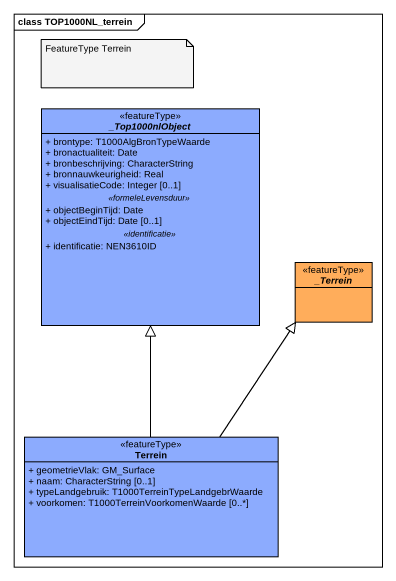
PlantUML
@startuml
mainframe class TOP1000NL_terrein
hide circle
hide empty members
skinparam classAttributeIconSize 0
abstract class "_Top1000nlObject" as Top1000nlObject <<featureType>> #8CABFE {
  + brontype: T1000AlgBronTypeWaarde
  + bronactualiteit: Date
  + bronbeschrijving: CharacterString
  + bronnauwkeurigheid: Real
  + visualisatieCode: Integer [0..1]
  .. <<formeleLevensduur>> ..
  + objectBeginTijd: Date
  + objectEindTijd: Date [0..1]
  .. <<identificatie>> ..
  + identificatie: NEN3610ID
}
abstract class "_Terrein" as Terrein <<featureType>> #FFAD5B
class "Terrein" as Terrein_2 <<featureType>> #8CABFE {
  + geometrieVlak: GM_Surface
  + naam: CharacterString [0..1]
  + typeLandgebruik: T1000TerreinTypeLandgebrWaarde
  + voorkomen: T1000TerreinVoorkomenWaarde [0..*]
}
Terrein_2 -up-|> Top1000nlObject
Terrein_2 -up-|> Terrein
note as N1
  FeatureType Terrein
end note
@enduml
